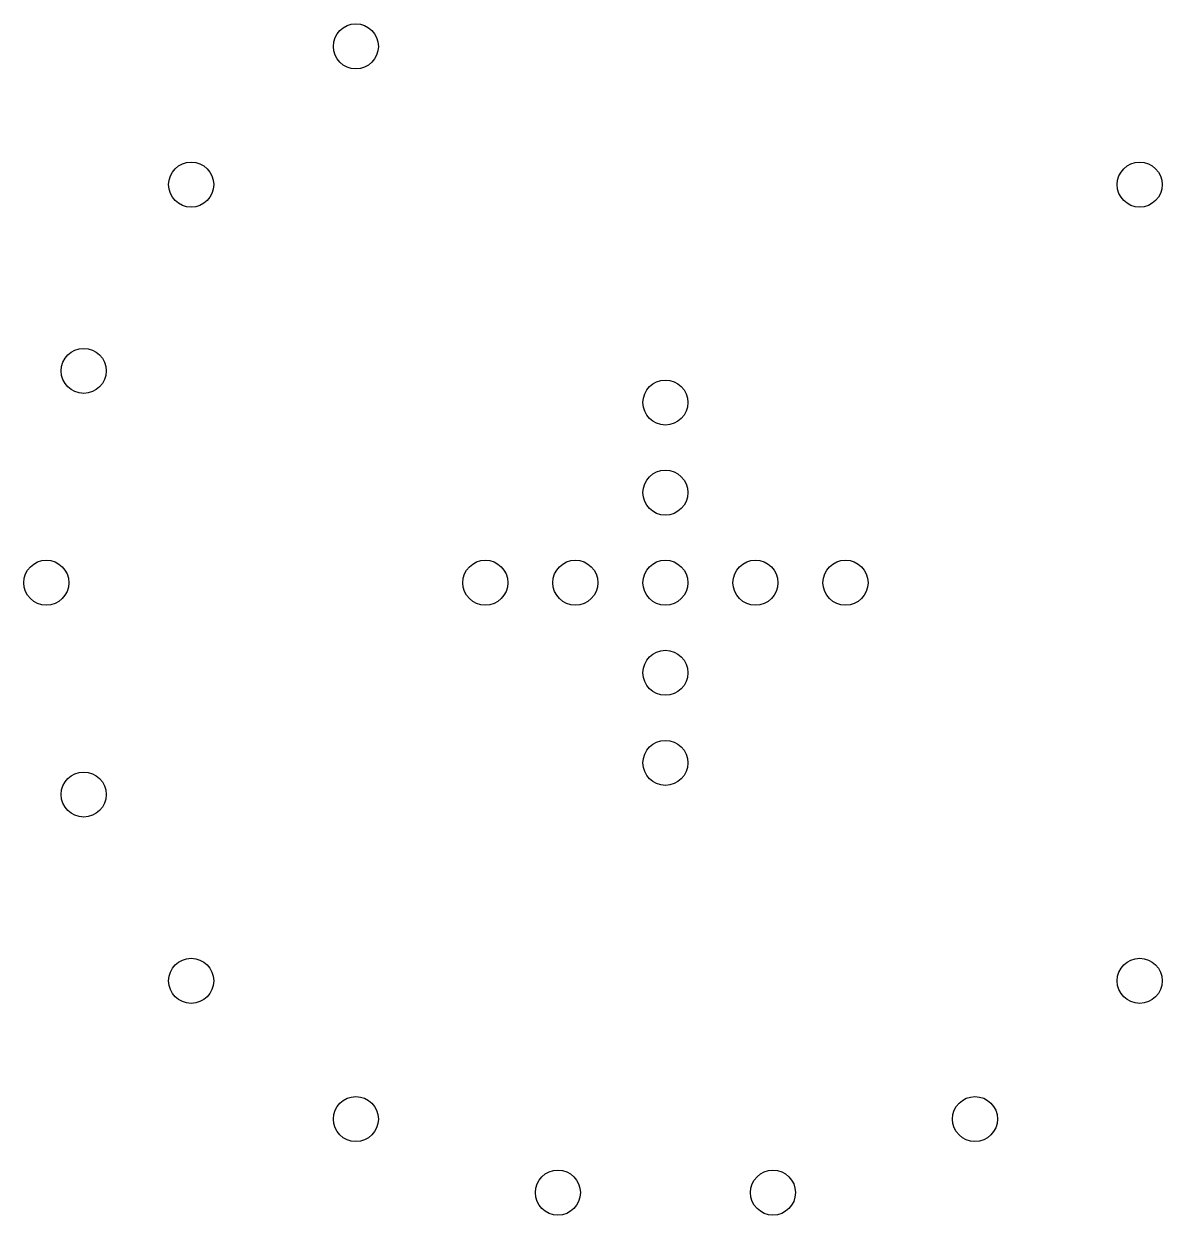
# Model space of a CAD drawing. Header units: millimetres. Extents: x -47.5 to 47.5, y -38.1 to 38.1.
# Drawn here: x 2.9 to 7.96, y -17.61 to -12.32 of the extents above; entities that cross this region are included whole.
import ezdxf

# ---------------------------------------------------------------- set-up
doc = ezdxf.new("R2010")
doc.units = ezdxf.units.MM
doc.header["$MEASUREMENT"] = 0
doc.layers.add('L1', color=7, linetype='Continuous')

msp = doc.modelspace()

# ---------------------------------------------------------------- linework, layer by layer
at = {"layer": 'L1'}
for centre in [(4.3749, -12.4175), (3.6433, -13.0314), (7.8566, -13.0314), (3.1658, -13.8585), (5.7499, -13.9991), (5.7499, -14.3991), (2.9999, -14.7991), (4.9499, -14.7991), (5.3499, -14.7991), (5.7499, -14.7991), (6.1499, -14.7991), (6.5499, -14.7991), (5.7499, -15.1991), (5.7499, -15.5991), (3.1658, -15.7396), (3.6433, -16.5667), (7.8566, -16.5667), (4.3749, -17.1806), (7.1249, -17.1806), (5.2724, -17.5073), (6.2275, -17.5073)]:
    msp.add_circle(centre, 0.1, dxfattribs=at)

doc.saveas('drawing.dxf')
